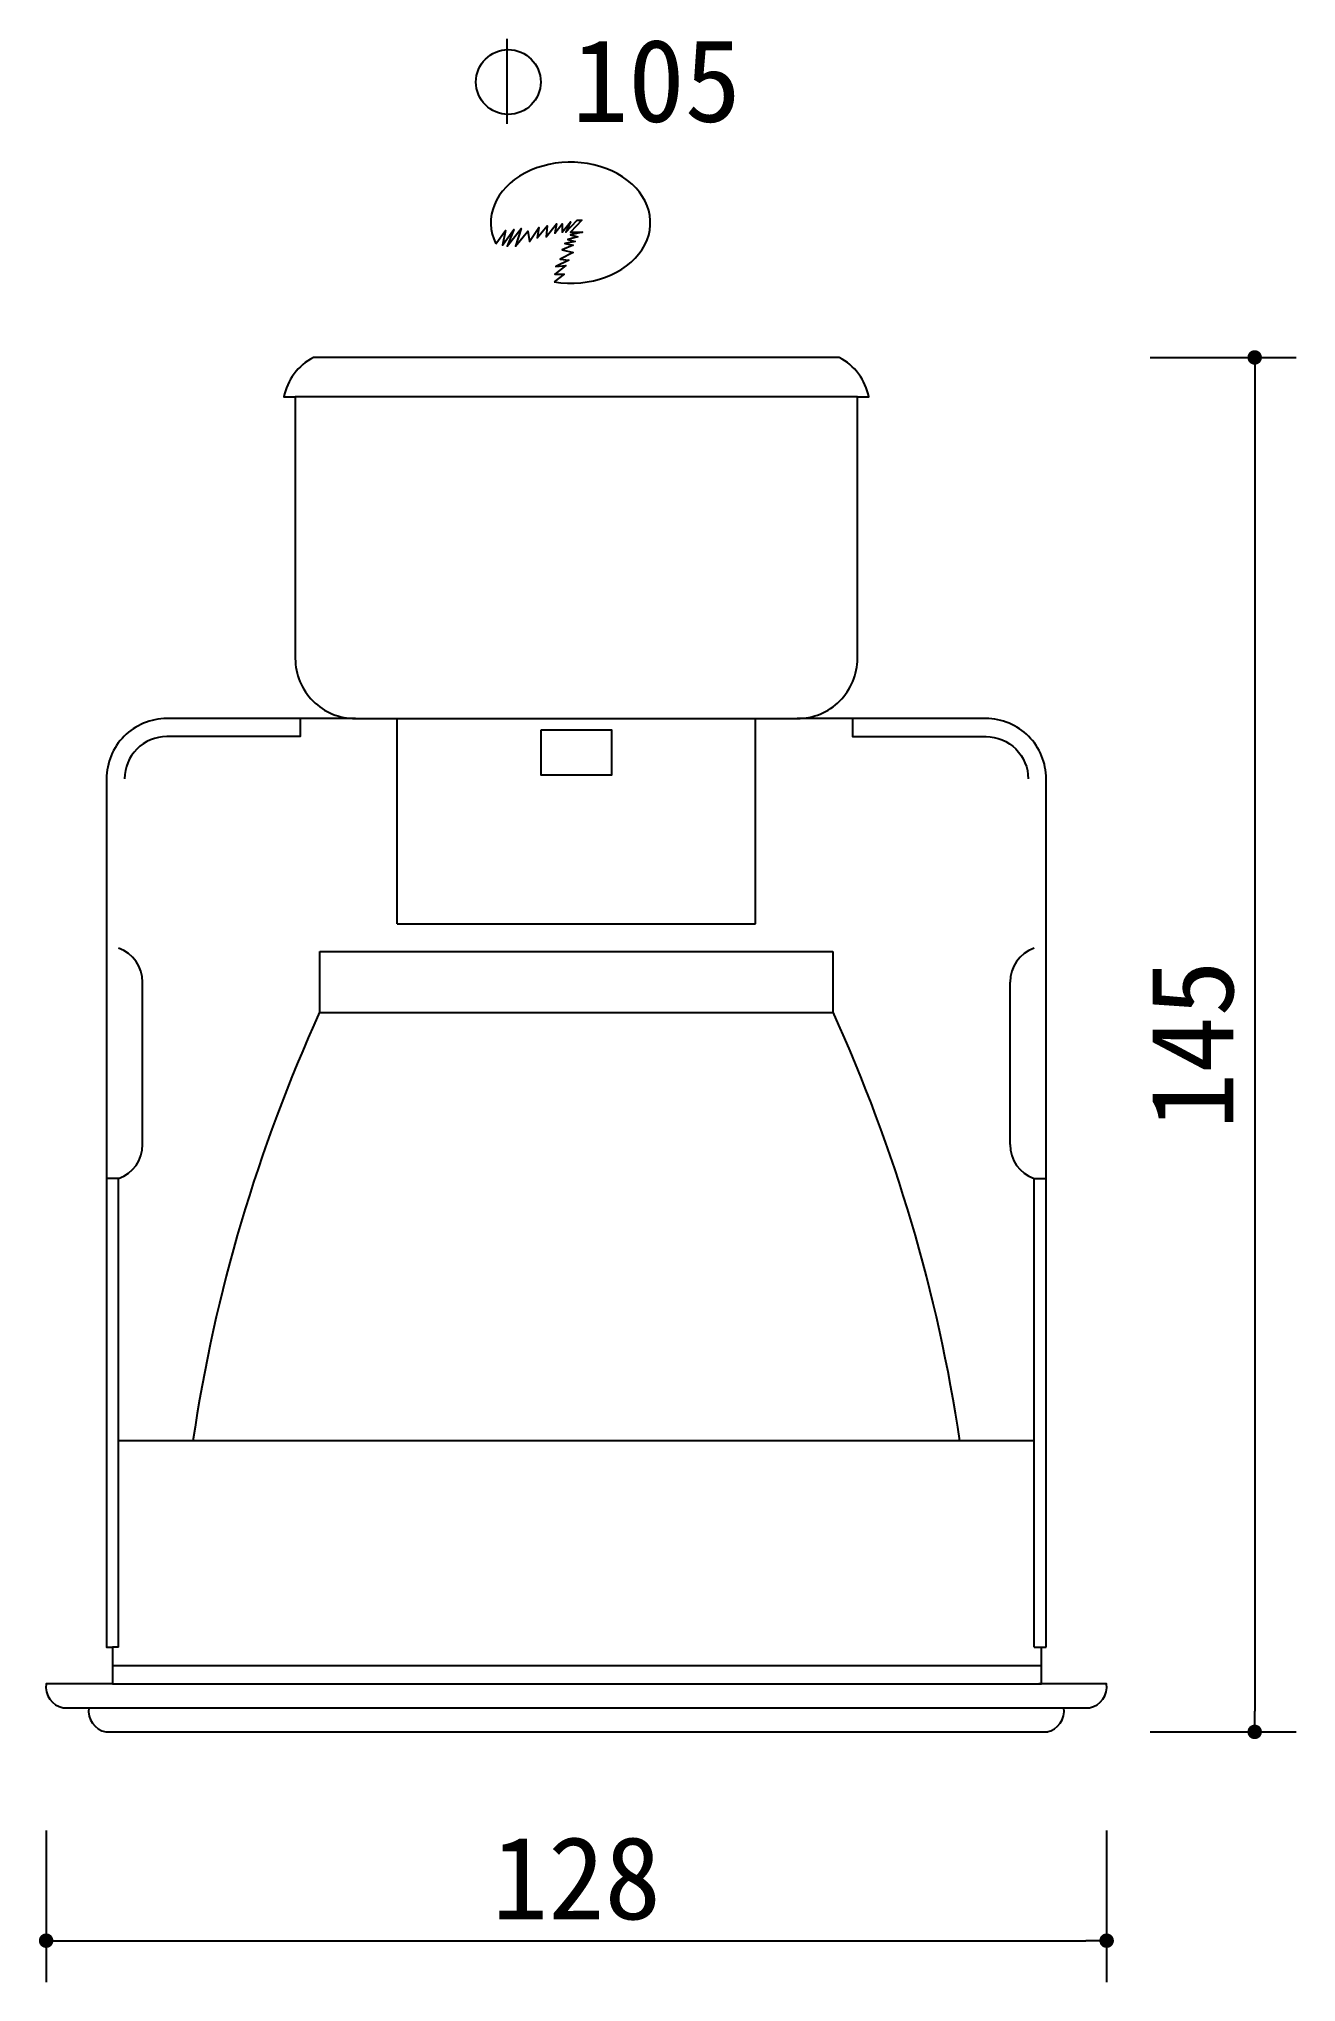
# Model space of a CAD drawing. Extents: x 410 to 561, y 1002 to 1237.
import ezdxf

# ---------------------------------------------------------------- set-up
doc = ezdxf.new("R2010")
doc.units = 0
doc.header["$MEASUREMENT"] = 0
doc.layers.get('0').update_dxf_attribs({"linetype": 'CONTINUOUS'})
doc.layers.get('DEFPOINTS').update_dxf_attribs({"linetype": 'CONTINUOUS'})
for name, color, linetype in [('3', 3, 'CONTINUOUS'), ('4', 4, 'CONTINUOUS'), ('7', 7, 'CONTINUOUS'), ('DIM', 3, 'CONTINUOUS'), ('TEXT', 3, 'CONTINUOUS')]:
    doc.layers.add(name, color=color, linetype=linetype)
doc.styles.add('HZ', font='')
doc.styles.get("Standard").update_dxf_attribs({"font": 'txt.shx', "bigfont": 'bigfont.shx'})
doc.styles.get('HZ').set_extended_font_data('仿宋_GB2312')
doc.dimstyles.get("Standard").update_dxf_attribs({"dimtxt": 0.18, "dimasz": 0.18, "dimexe": 0.18, "dimexo": 0.0625, "dimgap": 0.09, "dimtad": 0, "dimtih": 1, "dimtoh": 1, "dimdec": 4, "dimzin": 0, "dimtxsty": 'STANDARD', "dimcen": 0.09, "dimazin": 3, "dimtfac": 1, "dimtdec": 4, "dimtofl": 0, "dimtmove": 0, "dimatfit": 3, "dimtolj": 1, "dimtzin": 0})

# ---------------------------------------------------------------- blocks, each defined once
blk = doc.blocks.new('_DOT')
at = {"color": 0, "linetype": 'BYBLOCK'}
blk.add_line((-0.35, 0), (-1, 0), dxfattribs=at)
at = {"color": 0, "linetype": 'BYBLOCK', "const_width": 0.35}
blk.add_lwpolyline([(-0.175, 0, 1), (0.175, 0, 1)], format="xyb", close=True, dxfattribs=at)
blk = doc.blocks.new('*D4')
at = {"linetype": 'BYBLOCK'}
for p, q in [((543.85, 1198.06), (561.45, 1198.06)), ((556.45, 1195.56), (556.45, 1034.7)), ((543.85, 1032.2), (561.45, 1032.2))]:
    blk.add_line(p, q, dxfattribs=at)
at = {"layer": 'DEFPOINTS', "color": 0, "linetype": 'BYBLOCK'}
for p in [(538.85, 1198.06), (538.85, 1032.2), (556.45, 1032.2)]:
    blk.add_point(p, dxfattribs=at)
at = {"linetype": 'BYBLOCK', "xscale": 2.5, "yscale": 2.5, "zscale": 2.5}
for p, rotation in [((556.45, 1198.06), 90), ((556.45, 1032.2), 270)]:
    blk.add_blockref('_DOT', p, dxfattribs=dict(at, rotation=rotation))
at = {"linetype": 'BYBLOCK', "insert": (548.95, 1115.13), "char_height": 10, "attachment_point": 5, "rotation": 90, "style": 'HZ'}
blk.add_mtext('\\A1;145', dxfattribs=at)
blk = doc.blocks.new('*D3')
at = {"linetype": 'BYBLOCK'}
for p, q in [((410.58, 1020.3), (410.58, 1002)), ((538.58, 1020.3), (538.58, 1002)), ((413.08, 1007), (536.08, 1007))]:
    blk.add_line(p, q, dxfattribs=at)
at = {"layer": 'DEFPOINTS', "color": 0, "linetype": 'BYBLOCK'}
for p in [(410.58, 1025.3), (538.58, 1025.3), (538.58, 1007)]:
    blk.add_point(p, dxfattribs=at)
at = {"linetype": 'BYBLOCK', "xscale": 2.5, "yscale": 2.5, "zscale": 2.5, "rotation": 180}
blk.add_blockref('_DOT', (410.58, 1007), dxfattribs=at)
at = {"linetype": 'BYBLOCK', "xscale": 2.5, "yscale": 2.5, "zscale": 2.5}
blk.add_blockref('_DOT', (538.58, 1007), dxfattribs=at)
at = {"linetype": 'BYBLOCK', "insert": (474.58, 1014.5), "char_height": 10, "attachment_point": 5, "style": 'HZ'}
blk.add_mtext('\\A1;128', dxfattribs=at)

msp = doc.modelspace()

# ---------------------------------------------------------------- linework, layer by layer
at = {"layer": '3'}
for p, q in [((466.19, 1236.51), (466.19, 1226.26)), ((447.92, 1154.48), (501.23, 1154.48)), ((452.95, 1129.72), (452.95, 1154.48)), ((496.2, 1129.72), (496.2, 1154.48)), ((452.95, 1129.72), (496.2, 1129.72)), ((443.6, 1126.39), (505.55, 1126.39)), ((443.6, 1119.03), (443.6, 1126.39)), ((505.55, 1126.39), (505.55, 1119.03)), ((422.23, 1103.08), (422.23, 1122.66)), ((526.93, 1103.08), (526.93, 1122.66)), ((443.6, 1119.03), (505.55, 1119.03)), ((419.32, 1098.98), (417.87, 1098.98)), ((419.32, 1042.41), (419.32, 1098.98)), ((529.83, 1042.41), (529.83, 1098.98)), ((529.83, 1098.98), (531.28, 1098.98)), ((529.83, 1067.3), (419.32, 1067.3)), ((419.32, 1042.41), (418.58, 1042.41)), ((529.83, 1042.41), (530.72, 1042.41)), ((418.58, 1040.19), (530.72, 1040.19)), ((418.58, 1038.01), (530.72, 1038.01))]:
    msp.add_line(p, q, dxfattribs=at)
for points in [[(464.86, 1211.77), (466.01, 1213.4), (465.68, 1211.61), (467.03, 1213.51), (466.24, 1211.5), (467.92, 1213.63), (467.25, 1211.5), (468.71, 1213.29), (468.93, 1212.06), (470.06, 1213.74), (469.83, 1212.51), (471.07, 1213.96), (470.95, 1212.62), (472.19, 1214.19), (471.96, 1213.07), (472.86, 1214.19), (472.86, 1213.18), (473.87, 1214.41), (473.31, 1213.18), (474.66, 1214.64), (475.22, 1214.64), (473.87, 1213.18), (475.33, 1213.18), (473.87, 1212.84), (474.77, 1212.62), (473.54, 1212.28), (474.43, 1212.06), (473.2, 1211.83), (474.21, 1211.61), (472.86, 1211.05), (474.21, 1210.71), (472.64, 1209.93), (473.65, 1209.81), (472.08, 1209.03), (473.31, 1209.14), (471.96, 1208.13), (473.09, 1208.13), (471.91, 1207.17)], [(508.5, 1193.29), (480.15, 1193.29), (440.65, 1193.29)]]:
    msp.add_lwpolyline(points, dxfattribs=at)
for points in [[(441.25, 1154.48), (441.25, 1152.3), (425.13, 1152.3, 0.414214), (420.05, 1147.21)], [(507.9, 1154.48), (507.9, 1152.3), (524.02, 1152.3, -0.414214), (529.11, 1147.21)]]:
    msp.add_lwpolyline(points, format="xyb", dxfattribs=at)
msp.add_lwpolyline([(470.33, 1153.14), (478.81, 1153.14), (478.81, 1147.65), (470.33, 1147.65)], close=True, dxfattribs=at)
msp.add_circle((466.36, 1231.3), 3.91, dxfattribs=at)
for centre, radius, start, end in [((417.87, 1122.66), 4.36, 0, 70.5288), ((531.28, 1122.66), 4.36, 109.4712, 180), ((618.93, 1039.05), 192.72, 155.4797, 171.5695), ((330.22, 1039.05), 192.72, 8.4305, 24.5203), ((417.87, 1103.08), 4.36, 289.4712, 0), ((531.28, 1103.08), 4.36, 180, 250.5288)]:
    msp.add_arc(centre, radius, start, end, dxfattribs=at)
msp.add_ellipse((473.88, 1214.32), major_axis=(9.63, 0), ratio=0.758153, start_param=4.506112, end_param=9.781472, dxfattribs=at)
at = {"layer": '4'}
for p, q in [((530.72, 1038.01), (530.72, 1042.41)), ((530.72, 1042.41), (531.28, 1042.41)), ((417.8, 1032.2), (531.51, 1032.2))]:
    msp.add_line(p, q, dxfattribs=at)
for points in [[(531.28, 1042.41), (531.28, 1147.21, 0.414214), (524.02, 1154.48), (501.23, 1154.48, 0.414214), (508.5, 1161.74), (508.5, 1193.29), (509.87, 1193.29, 0.23113), (506.31, 1198.06), (442.85, 1198.06, 0.23113), (439.28, 1193.29), (440.65, 1193.29), (440.65, 1161.74, 0.414214), (447.92, 1154.48), (441.25, 1154.48), (425.13, 1154.48, 0.414214), (417.87, 1147.21), (417.87, 1042.41), (418.58, 1042.41), (418.58, 1038.01), (410.58, 1038.01, 0.406233), (412.64, 1035.11), (415.73, 1035.11, 0.406233), (417.8, 1032.2)], [(531.36, 1032.2, 0.406233), (533.42, 1035.11), (536.51, 1035.11, 0.406233), (538.58, 1038.01), (530.4, 1038.01)]]:
    msp.add_lwpolyline(points, format="xyb", dxfattribs=at)
at = {"layer": '7'}
msp.add_line((415.73, 1035.11), (533.42, 1035.11), dxfattribs=at)

# ---------------------------------------------------------------- texts
at = {"layer": 'TEXT', "style": 'HZ'}
msp.add_text('105', height=10, dxfattribs=at).set_placement((474.04, 1226.49))

# ---------------------------------------------------------------- dimensions: what is measured, and where the dimension line sits
at = {"layer": 'DIM'}
dim = msp.add_linear_dim(base=(556.45, 1032.2), p1=(538.85, 1198.06), p2=(538.85, 1032.2), angle=90, text='145', dimstyle='STANDARD', override={"dimscale": 5, "dimtxt": 2, "dimasz": 0.5, "dimexe": 1, "dimexo": 1, "dimgap": 0.5, "dimtad": 1, "dimtih": 0, "dimtoh": 0, "dimdec": 0, "dimtxsty": 'HZ', "dimblk1": 'DOT', "dimblk2": 'DOT', "dimsah": 1, "dimcen": 0, "dimclrd": 256, "dimclre": 256, "dimclrt": 256, "dimtfac": 0.5, "dimtdec": 0, "dimtofl": 1}, dxfattribs=at)
dim.commit()
dim.dimension.update_dxf_attribs({"geometry": '*D4', "text_midpoint": (548.95, 1115.13)})
dim = msp.add_linear_dim(base=(538.58, 1007), p1=(410.58, 1025.3), p2=(538.58, 1025.3), text='128', dimstyle='STANDARD', override={"dimscale": 5, "dimtxt": 2, "dimasz": 0.5, "dimexe": 1, "dimexo": 1, "dimgap": 0.5, "dimtad": 1, "dimtih": 0, "dimtoh": 0, "dimdec": 0, "dimtxsty": 'HZ', "dimblk1": 'DOT', "dimblk2": 'DOT', "dimsah": 1, "dimcen": 0, "dimclrd": 256, "dimclre": 256, "dimclrt": 256, "dimtfac": 0.5, "dimtdec": 0, "dimtofl": 1}, dxfattribs=at)
dim.commit()
dim.dimension.update_dxf_attribs({"geometry": '*D3', "text_midpoint": (474.58, 1014.5)})

doc.saveas('drawing.dxf')
